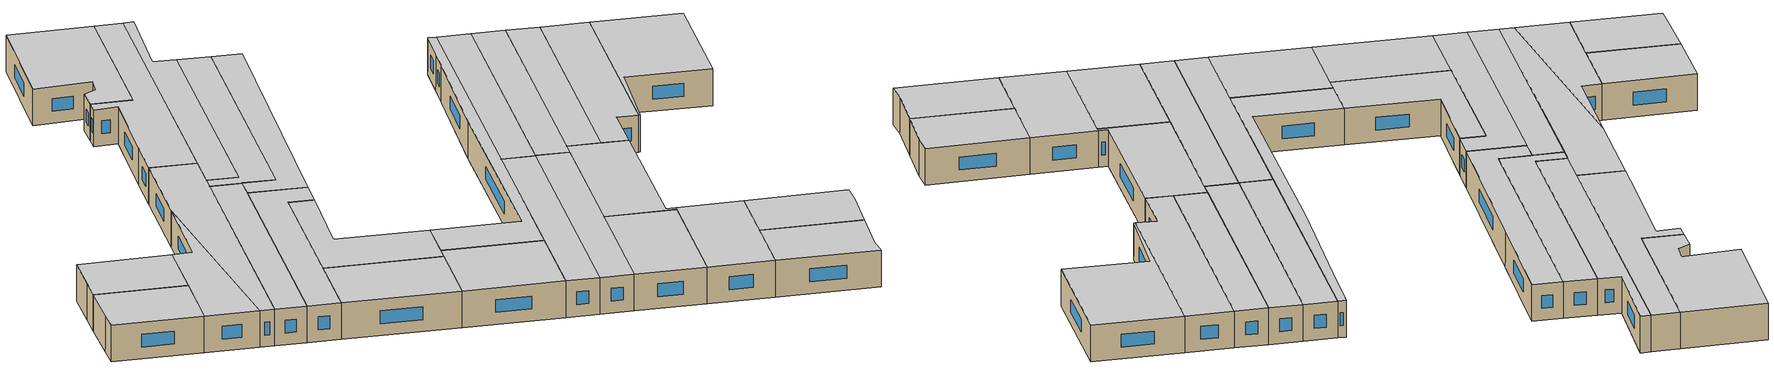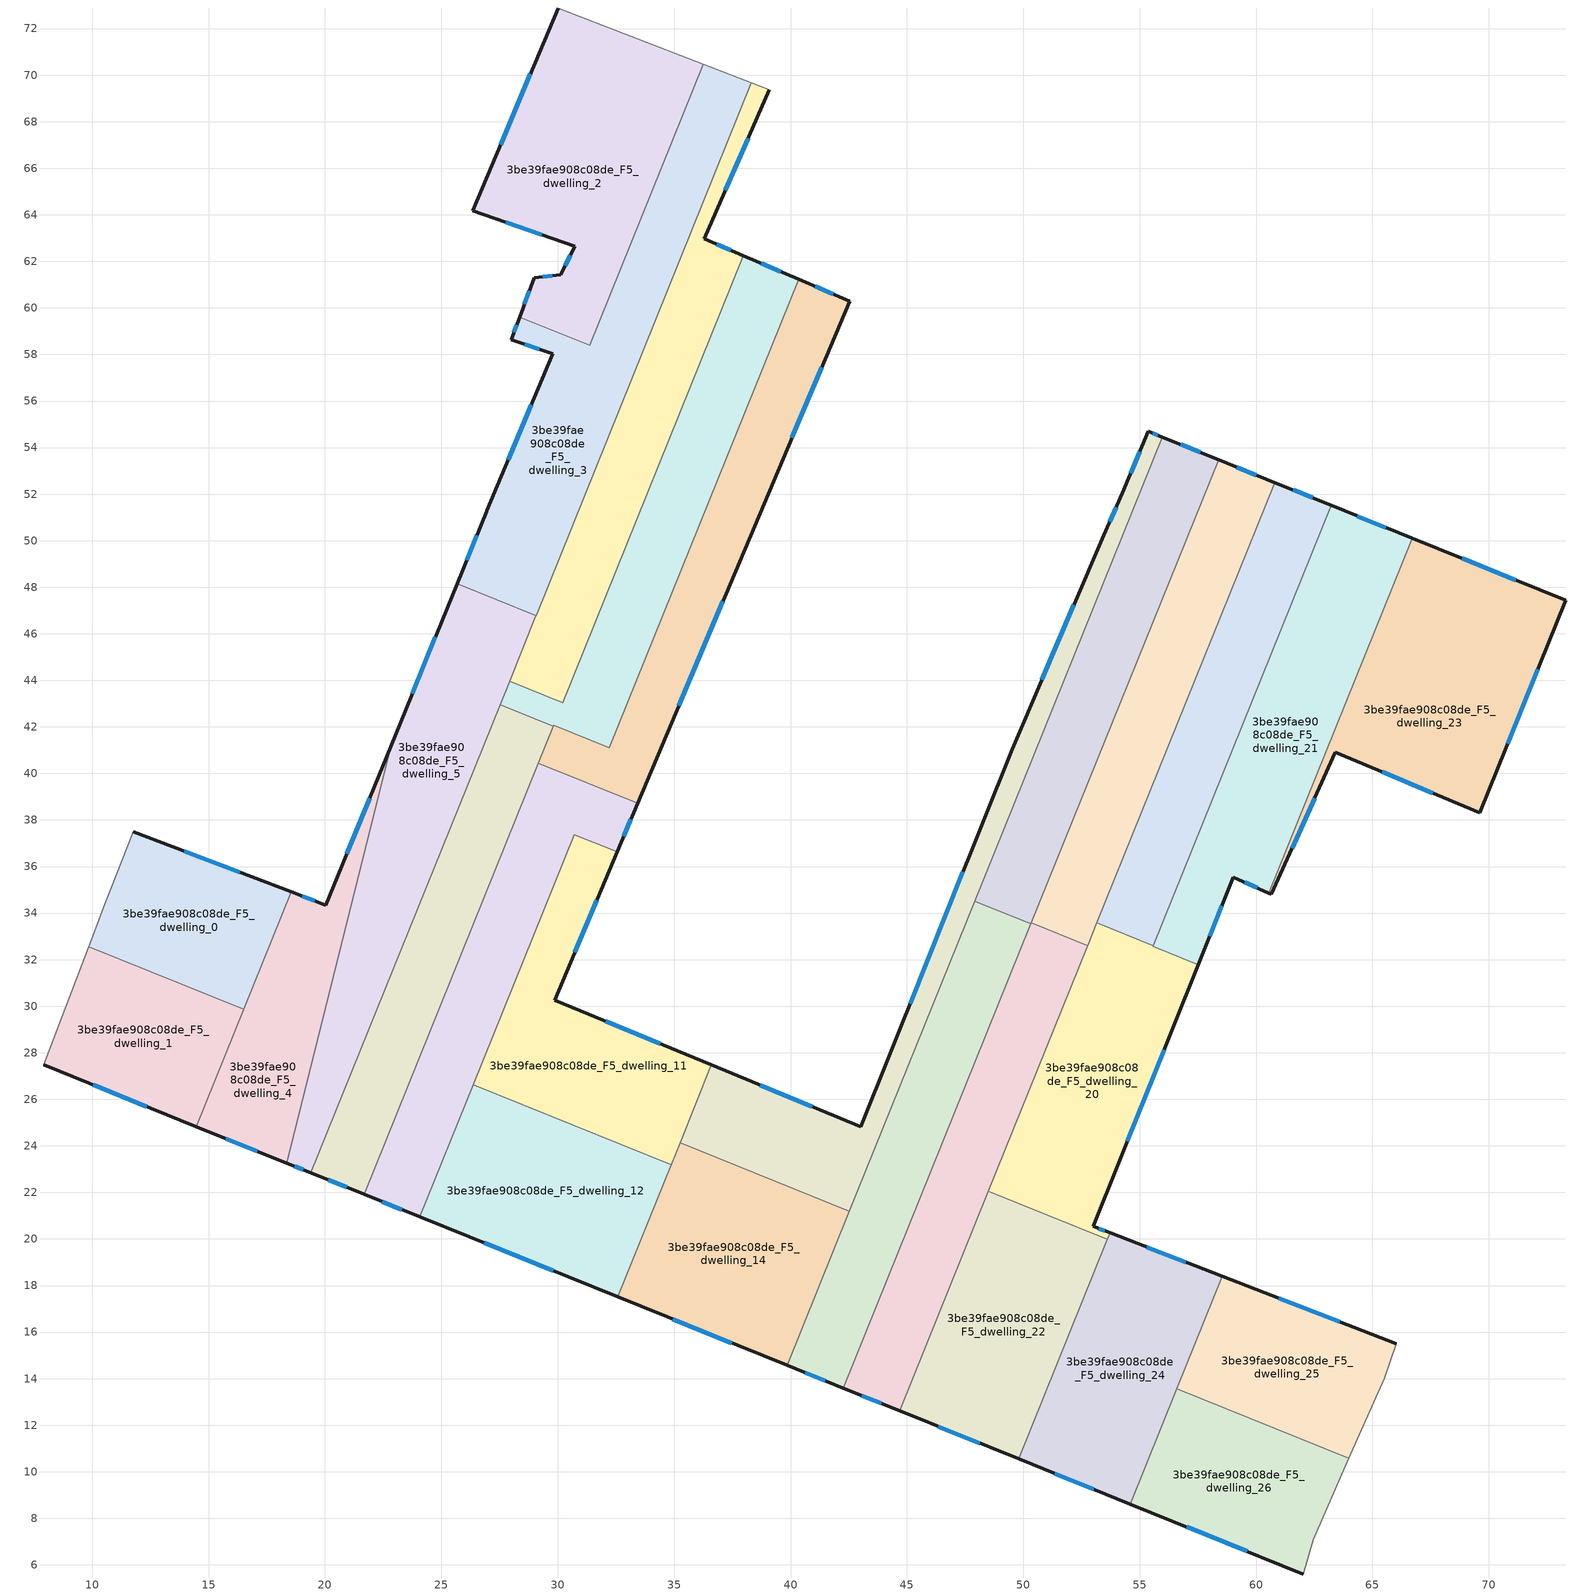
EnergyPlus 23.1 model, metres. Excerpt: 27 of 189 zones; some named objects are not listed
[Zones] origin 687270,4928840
3be39fae908c08de_F5_dwelling_0
 floor to 3be39fae908c08de_F4_dwelling_0 (EU_floor_Construction): 18.54,34.91 16.51,29.87 9.85,32.56 10.54,34.39 11.75,37.49 z15
 wall outside (EU_wall_Construction): 18.54,34.91 11.75,37.49 z15:18
 wall to 3be39fae908c08de_F5_dwelling_1 (EU_wall_Construction): 9.85,32.56 16.51,29.87 z15:18
 wall adiabatic (EU_wall_Construction): 11.75,37.49 10.54,34.39 9.85,32.56 z15:18
 wall to 3be39fae908c08de_F5_dwelling_4 (EU_wall_Construction): 16.51,29.87 18.54,34.91 z15:18
 window (EU_Window_Construction): 16.33,35.75 13.96,36.65 z15.98:17.02
 ceiling to 3be39fae908c08de_F6_dwelling_0 (EU_floor_Construction): 16.51,29.87 18.54,34.91 11.75,37.49 10.54,34.39 9.85,32.56 z18
3be39fae908c08de_F5_dwelling_1
 floor to 3be39fae908c08de_F4_dwelling_1 (EU_floor_Construction): 16.51,29.87 14.47,24.83 7.91,27.48 8.56,29.18 9.85,32.56 z15
 wall outside (EU_wall_Construction): 7.91,27.48 14.47,24.83 z15:18
 wall adiabatic (EU_wall_Construction): 9.85,32.56 8.56,29.18 7.91,27.48 z15:18
 wall to 3be39fae908c08de_F5_dwelling_4 (EU_wall_Construction): 14.47,24.83 16.5,29.87 z15:18
 window (EU_Window_Construction): 10.04,26.62 12.34,25.69 z15.98:17.02
 ceiling to 3be39fae908c08de_F6_dwelling_1 (EU_floor_Construction): 14.47,24.83 16.51,29.87 9.85,32.56 8.56,29.18 7.91,27.48 z18
3be39fae908c08de_F5_dwelling_10
 floor to 3be39fae908c08de_F4_dwelling_10 (EU_floor_Construction): 33.43,38.72 32.55,36.63 30.71,37.37 24.07,20.95 21.68,21.91 29.17,40.44 z15
 wall outside (EU_wall_Construction): 32.55,36.63 33.43,38.72 / 21.68,21.91 24.07,20.95 z15:18
 wall to 3be39fae908c08de_F5_dwelling_9 (EU_wall_Construction): 33.43,38.72 29.17,40.44 z15:18
 wall to 3be39fae908c08de_F5_dwelling_11 (EU_wall_Construction): 26.36,26.62 30.71,37.37 32.55,36.63 z15:18
 wall to 3be39fae908c08de_F5_dwelling_8 (EU_wall_Construction): 29.17,40.44 21.68,21.91 z15:18
 wall to 3be39fae908c08de_F5_dwelling_12 (EU_wall_Construction): 24.07,20.95 26.36,26.62 z15:18
 window (EU_Window_Construction): 32.84,37.31 33.14,38.04 / 22.46,21.6 23.29,21.26 z15.98:17.02
 ceiling to 3be39fae908c08de_F6_dwelling_10 (EU_floor_Construction): 24.07,20.95 30.71,37.37 32.55,36.63 33.43,38.72 29.17,40.44 21.68,21.91 z18
3be39fae908c08de_F5_dwelling_11
 floor to 3be39fae908c08de_F4_dwelling_11 (EU_floor_Construction): 32.55,36.63 29.86,30.26 36.6,27.47 34.87,23.18 26.36,26.62 30.71,37.37 z15
 wall outside (EU_wall_Construction): 36.6,27.47 29.86,30.26 32.55,36.63 z15:18
 wall to 3be39fae908c08de_F5_dwelling_12 (EU_wall_Construction): 26.36,26.62 34.87,23.18 z15:18
 wall to 3be39fae908c08de_F5_dwelling_13 (EU_wall_Construction): 35.25,24.14 36.6,27.47 z15:18
 wall to 3be39fae908c08de_F5_dwelling_14 (EU_wall_Construction): 34.87,23.18 35.25,24.14 z15:18
 window (EU_Window_Construction): 30.74,32.33 31.68,34.56 / 34.41,28.38 32.05,29.35 z15.98:17.02
 ceiling to 3be39fae908c08de_F6_dwelling_11 (EU_floor_Construction): 34.87,23.18 36.6,27.47 29.86,30.26 32.55,36.63 30.71,37.37 26.36,26.62 z18
3be39fae908c08de_F5_dwelling_12
 floor to 3be39fae908c08de_F4_dwelling_12 (EU_floor_Construction): 34.87,23.18 32.57,17.51 24.07,20.95 26.36,26.62 z15
 wall outside (EU_wall_Construction): 24.07,20.95 32.57,17.51 z15:18
 wall to 3be39fae908c08de_F5_dwelling_14 (EU_wall_Construction): 32.57,17.51 34.87,23.18 z15:18
 window (EU_Window_Construction): 26.84,19.83 29.81,18.63 z15.98:17.02
 ceiling to 3be39fae908c08de_F6_dwelling_12 (EU_floor_Construction): 32.57,17.51 34.87,23.18 26.36,26.62 24.07,20.95 z18
3be39fae908c08de_F5_dwelling_13
 floor to 3be39fae908c08de_F4_dwelling_13 (EU_floor_Construction): 55.97,54.45 42.53,21.2 35.25,24.14 36.6,27.47 43.02,24.83 49.52,41.05 53.45,50.23 54.24,52.04 55.37,54.7 z15
 wall outside (EU_wall_Construction): 55.97,54.45 55.37,54.7 54.24,52.04 53.45,50.23 49.52,41.05 43.02,24.83 36.6,27.47 z15:18
 wall to 3be39fae908c08de_F5_dwelling_14 (EU_wall_Construction): 35.25,24.14 42.53,21.2 z15:18
 wall to 3be39fae908c08de_F5_dwelling_15 (EU_wall_Construction): 47.91,34.51 55.97,54.45 z15:18
 wall to 3be39fae908c08de_F5_dwelling_17 (EU_wall_Construction): 42.53,21.2 47.91,34.51 z15:18
 window (EU_Window_Construction): 47.41,35.77 45.14,30.1 / 52.17,47.24 50.8,44.03 / 53.99,51.45 53.71,50.81 / 55,53.83 54.61,52.9 / 55.77,54.53 55.57,54.62 / 40.93,25.69 38.69,26.61 z15.98:17.02
 ceiling to 3be39fae908c08de_F6_dwelling_13 (EU_floor_Construction): 42.53,21.2 55.97,54.45 55.37,54.7 54.24,52.04 53.45,50.23 49.52,41.05 43.02,24.83 36.6,27.47 35.25,24.14 z18
3be39fae908c08de_F5_dwelling_14
 floor to 3be39fae908c08de_F4_dwelling_14 (EU_floor_Construction): 42.53,21.2 39.85,14.57 32.57,17.51 35.25,24.14 z15
 wall outside (EU_wall_Construction): 32.57,17.51 39.85,14.57 z15:18
 wall to 3be39fae908c08de_F5_dwelling_17 (EU_wall_Construction): 39.85,14.57 42.53,21.2 z15:18
 window (EU_Window_Construction): 34.94,16.55 37.48,15.53 z15.98:17.02
 ceiling to 3be39fae908c08de_F6_dwelling_14 (EU_floor_Construction): 39.85,14.57 42.53,21.2 35.25,24.14 32.57,17.51 z18
3be39fae908c08de_F5_dwelling_15
 floor to 3be39fae908c08de_F4_dwelling_15 (EU_floor_Construction): 58.39,53.47 50.33,33.53 47.91,34.51 55.97,54.45 z15
 wall outside (EU_wall_Construction): 58.39,53.47 55.97,54.45 z15:18
 wall to 3be39fae908c08de_F5_dwelling_19 (EU_wall_Construction): 47.91,34.51 50.33,33.53 50.35,33.58 z15:18
 wall to 3be39fae908c08de_F5_dwelling_16 (EU_wall_Construction): 50.35,33.58 58.39,53.47 z15:18
 window (EU_Window_Construction): 57.6,53.79 56.76,54.13 z15.98:17.02
 ceiling to 3be39fae908c08de_F6_dwelling_15 (EU_floor_Construction): 50.33,33.53 58.39,53.47 55.97,54.45 47.91,34.51 z18
3be39fae908c08de_F5_dwelling_16
 floor to 3be39fae908c08de_F4_dwelling_16 (EU_floor_Construction): 60.81,52.5 52.77,32.6 50.35,33.58 58.39,53.47 z15
 wall outside (EU_wall_Construction): 60.81,52.5 58.39,53.47 z15:18
 wall to 3be39fae908c08de_F5_dwelling_19 (EU_wall_Construction): 50.35,33.58 52.77,32.6 z15:18
 wall to 3be39fae908c08de_F5_dwelling_18 (EU_wall_Construction): 53.16,33.57 60.81,52.5 z15:18
 wall to 3be39fae908c08de_F5_dwelling_20 (EU_wall_Construction): 52.77,32.6 53.16,33.57 z15:18
 window (EU_Window_Construction): 60.02,52.81 59.17,53.16 z15.98:17.02
 ceiling to 3be39fae908c08de_F6_dwelling_16 (EU_floor_Construction): 52.77,32.6 60.81,52.5 58.39,53.47 50.35,33.58 z18
3be39fae908c08de_F5_dwelling_17
 floor to 3be39fae908c08de_F4_dwelling_17 (EU_floor_Construction): 50.33,33.53 42.27,13.59 39.85,14.57 47.91,34.51 z15
 wall outside (EU_wall_Construction): 39.85,14.57 42.27,13.59 z15:18
 wall to 3be39fae908c08de_F5_dwelling_19 (EU_wall_Construction): 42.27,13.59 50.33,33.53 47.91,34.51 z15:18
 window (EU_Window_Construction): 40.64,14.25 41.48,13.91 z15.98:17.02
 ceiling to 3be39fae908c08de_F6_dwelling_17 (EU_floor_Construction): 42.27,13.59 50.33,33.53 47.91,34.51 39.85,14.57 z18
3be39fae908c08de_F5_dwelling_18
 floor to 3be39fae908c08de_F4_dwelling_18 (EU_floor_Construction): 63.22,51.52 55.58,32.6 53.16,33.58 60.81,52.5 z15
 wall outside (EU_wall_Construction): 63.22,51.52 60.81,52.5 z15:18
 wall to 3be39fae908c08de_F5_dwelling_20 (EU_wall_Construction): 53.16,33.58 55.58,32.6 z15:18
 wall to 3be39fae908c08de_F5_dwelling_21 (EU_wall_Construction): 55.58,32.6 63.22,51.52 z15:18
 window (EU_Window_Construction): 62.44,51.84 61.59,52.18 z15.98:17.02
 ceiling to 3be39fae908c08de_F6_dwelling_18 (EU_floor_Construction): 55.58,32.6 63.22,51.52 60.81,52.5 53.16,33.58 z18
3be39fae908c08de_F5_dwelling_19
 floor to 3be39fae908c08de_F4_dwelling_19 (EU_floor_Construction): 52.77,32.6 52.75,32.55 44.69,12.61 42.27,13.59 50.33,33.53 50.35,33.58 z15
 wall outside (EU_wall_Construction): 42.27,13.59 44.69,12.61 z15:18
 wall to 3be39fae908c08de_F5_dwelling_20 (EU_wall_Construction): 48.5,22.05 52.75,32.55 52.77,32.6 z15:18
 wall to 3be39fae908c08de_F5_dwelling_22 (EU_wall_Construction): 44.69,12.61 48.5,22.05 z15:18
 window (EU_Window_Construction): 43.06,13.27 43.9,12.93 z15.98:17.02
 ceiling to 3be39fae908c08de_F6_dwelling_19 (EU_floor_Construction): 44.69,12.61 52.75,32.55 52.77,32.6 50.35,33.58 50.33,33.53 42.27,13.59 z18
3be39fae908c08de_F5_dwelling_2
 floor to 3be39fae908c08de_F4_dwelling_2 (EU_floor_Construction): 36.25,70.47 31.36,58.39 28.36,59.6 28.98,61.29 30.13,61.42 30.73,62.66 26.35,64.18 30.02,72.88 z15
 wall outside (EU_wall_Construction): 30.02,72.88 26.35,64.18 30.73,62.66 30.13,61.42 28.98,61.29 28.36,59.6 z15:18
 wall adiabatic (EU_wall_Construction): 36.25,70.47 30.02,72.88 z15:18
 wall to 3be39fae908c08de_F5_dwelling_3 (EU_wall_Construction): 28.36,59.6 31.36,58.39 36.25,70.47 z15:18
 window (EU_Window_Construction): 30.54,62.25 30.33,61.82 / 27.78,63.68 29.31,63.15 / 28.83,70.05 27.55,67.01 / 28.78,60.74 28.56,60.15 / 29.76,61.37 29.36,61.33 z15.98:17.02
 ceiling to 3be39fae908c08de_F6_dwelling_2 (EU_floor_Construction): 31.36,58.39 36.25,70.47 30.02,72.88 26.35,64.18 30.73,62.66 30.13,61.42 28.98,61.29 28.36,59.6 z18
3be39fae908c08de_F5_dwelling_20
 floor to 3be39fae908c08de_F4_dwelling_20 (EU_floor_Construction): 57.52,31.79 53.01,20.54 53.73,20.26 53.61,19.98 48.5,22.05 53.16,33.58 55.58,32.6 55.57,32.58 z15
 wall outside (EU_wall_Construction): 53.73,20.26 53.01,20.54 57.52,31.79 z15:18
 wall to 3be39fae908c08de_F5_dwelling_22 (EU_wall_Construction): 48.5,22.05 53.61,19.98 z15:18
 wall to 3be39fae908c08de_F5_dwelling_21 (EU_wall_Construction): 57.52,31.79 55.57,32.58 55.58,32.6 z15:18
 wall to 3be39fae908c08de_F5_dwelling_24 (EU_wall_Construction): 53.61,19.98 53.73,20.26 z15:18
 window (EU_Window_Construction): 53.49,20.35 53.24,20.45 / 54.48,24.2 56.05,28.13 z15.98:17.02
 ceiling to 3be39fae908c08de_F6_dwelling_20 (EU_floor_Construction): 53.73,20.26 53.01,20.54 57.52,31.79 55.57,32.58 55.58,32.6 53.16,33.58 48.5,22.05 53.61,19.98 z18
3be39fae908c08de_F5_dwelling_21
 floor to 3be39fae908c08de_F4_dwelling_21 (EU_floor_Construction): 66.71,50.11 60.54,34.85 59.02,35.55 57.52,31.79 55.57,32.58 63.22,51.52 z15
 wall outside (EU_wall_Construction): 66.71,50.11 63.22,51.52 / 57.52,31.79 59.02,35.55 60.54,34.85 z15:18
 wall to 3be39fae908c08de_F5_dwelling_23 (EU_wall_Construction): 60.54,34.85 66.71,50.11 z15:18
 window (EU_Window_Construction): 65.57,50.57 64.36,51.06 / 59.52,35.32 60.05,35.08 / 58.01,33.01 58.53,34.32 z15.98:17.02
 ceiling to 3be39fae908c08de_F6_dwelling_21 (EU_floor_Construction): 60.54,34.85 66.71,50.11 63.22,51.52 55.57,32.58 57.52,31.79 59.02,35.55 z18
3be39fae908c08de_F5_dwelling_22
 floor to 3be39fae908c08de_F4_dwelling_22 (EU_floor_Construction): 53.61,19.98 49.8,10.55 44.69,12.61 48.5,22.05 z15
 wall outside (EU_wall_Construction): 44.69,12.61 49.8,10.55 z15:18
 wall to 3be39fae908c08de_F5_dwelling_24 (EU_wall_Construction): 49.8,10.55 53.61,19.98 z15:18
 window (EU_Window_Construction): 46.35,11.94 48.14,11.22 z15.98:17.02
 ceiling to 3be39fae908c08de_F6_dwelling_22 (EU_floor_Construction): 49.8,10.55 53.61,19.98 48.5,22.05 44.69,12.61 z18
3be39fae908c08de_F5_dwelling_23
 floor to 3be39fae908c08de_F4_dwelling_23 (EU_floor_Construction): 73.31,47.43 69.62,38.3 63.41,40.92 60.65,34.81 60.54,34.85 66.71,50.11 z15
 wall outside (EU_wall_Construction): 60.54,34.85 60.65,34.81 63.41,40.92 69.62,38.3 73.31,47.43 66.71,50.11 z15:18
 window (EU_Window_Construction): 70.82,41.27 72.11,44.47 / 65.43,40.07 67.6,39.15 / 61.55,36.79 62.51,38.93 / 71.16,48.3 68.86,49.24 z15.98:17.02
 ceiling to 3be39fae908c08de_F6_dwelling_23 (EU_floor_Construction): 69.62,38.3 73.31,47.43 66.71,50.11 60.54,34.85 60.65,34.81 63.41,40.92 z18
3be39fae908c08de_F5_dwelling_24
 floor to 3be39fae908c08de_F4_dwelling_24 (EU_floor_Construction): 58.55,18.39 54.6,8.61 49.8,10.55 53.73,20.26 z15
 wall outside (EU_wall_Construction): 49.8,10.55 54.6,8.61 / 58.55,18.39 53.73,20.26 z15:18
 wall to 3be39fae908c08de_F5_dwelling_26 (EU_wall_Construction): 54.6,8.61 56.6,13.56 z15:18
 wall to 3be39fae908c08de_F5_dwelling_25 (EU_wall_Construction): 56.6,13.56 58.55,18.39 z15:18
 window (EU_Window_Construction): 51.36,9.92 53.04,9.24 / 56.98,19 55.3,19.65 z15.98:17.02
 ceiling to 3be39fae908c08de_F6_dwelling_24 (EU_floor_Construction): 54.6,8.61 58.55,18.39 53.73,20.26 49.8,10.55 z18
3be39fae908c08de_F5_dwelling_25
 floor to 3be39fae908c08de_F4_dwelling_25 (EU_floor_Construction): 66.02,15.5 65.5,14 63.99,10.58 56.6,13.56 58.55,18.39 z15
 wall outside (EU_wall_Construction): 66.02,15.5 58.55,18.39 z15:18
 wall adiabatic (EU_wall_Construction): 63.99,10.58 65.5,14 66.02,15.5 z15:18
 wall to 3be39fae908c08de_F5_dwelling_26 (EU_wall_Construction): 56.6,13.56 63.99,10.58 z15:18
 window (EU_Window_Construction): 63.59,16.44 60.98,17.45 z15.98:17.02
 ceiling to 3be39fae908c08de_F6_dwelling_25 (EU_floor_Construction): 63.99,10.58 65.5,14 66.02,15.5 58.55,18.39 56.6,13.56 z18
3be39fae908c08de_F5_dwelling_26
 floor to 3be39fae908c08de_F4_dwelling_26 (EU_floor_Construction): 63.99,10.58 62.45,7.08 62.03,5.61 54.6,8.61 56.6,13.56 z15
 wall outside (EU_wall_Construction): 54.6,8.61 62.03,5.61 z15:18
 wall adiabatic (EU_wall_Construction): 62.03,5.61 62.45,7.08 63.99,10.58 z15:18
 window (EU_Window_Construction): 57.01,7.63 59.61,6.58 z15.98:17.02
 ceiling to 3be39fae908c08de_F6_dwelling_26 (EU_floor_Construction): 62.03,5.61 62.45,7.08 63.99,10.58 56.6,13.56 54.6,8.61 z18
3be39fae908c08de_F5_dwelling_3
 floor to 3be39fae908c08de_F4_dwelling_3 (EU_floor_Construction): 38.32,69.67 29.07,46.77 25.67,48.14 26.94,51.26 26.96,51.29 29.79,58.03 28,58.63 28.36,59.6 31.36,58.39 36.25,70.47 z15
 wall outside (EU_wall_Construction): 28.36,59.6 28,58.63 29.79,58.03 26.96,51.29 26.94,51.26 25.67,48.14 z15:18
 wall adiabatic (EU_wall_Construction): 38.32,69.67 36.25,70.47 z15:18
 wall to 3be39fae908c08de_F5_dwelling_5 (EU_wall_Construction): 25.67,48.14 29.07,46.77 z15:18
 wall to 3be39fae908c08de_F5_dwelling_6 (EU_wall_Construction): 29.07,46.77 38.32,69.67 z15:18
 window (EU_Window_Construction): 28.87,55.84 27.88,53.48 / 28.58,58.43 29.21,58.22 / 28.24,59.29 28.12,58.94 / 26.53,50.24 26.09,49.15 z15.98:17.02
 ceiling to 3be39fae908c08de_F6_dwelling_3 (EU_floor_Construction): 29.07,46.77 38.32,69.67 36.25,70.47 31.36,58.39 28.36,59.6 28,58.63 29.79,58.03 26.96,51.29 26.94,51.26 25.67,48.14 z18
3be39fae908c08de_F5_dwelling_4
 floor to 3be39fae908c08de_F4_dwelling_4 (EU_floor_Construction): 22.82,41.14 18.36,23.25 14.47,24.83 18.54,34.91 20.04,34.34 z15
 wall outside (EU_wall_Construction): 22.82,41.14 20.04,34.34 18.54,34.91 / 14.47,24.83 18.36,23.25 z15:18
 wall to 3be39fae908c08de_F5_dwelling_5 (EU_wall_Construction): 18.36,23.25 22.82,41.14 z15:18
 window (EU_Window_Construction): 19.55,34.52 19.03,34.72 / 21.92,38.93 20.95,36.55 / 15.74,24.32 17.1,23.76 z15.98:17.02
 ceiling to 3be39fae908c08de_F6_dwelling_4 (EU_floor_Construction): 18.36,23.25 22.82,41.14 20.04,34.34 18.54,34.91 14.47,24.83 z18
3be39fae908c08de_F5_dwelling_5
 floor to 3be39fae908c08de_F4_dwelling_5 (EU_floor_Construction): 29.07,46.77 19.39,22.84 18.36,23.25 22.82,41.14 25.67,48.14 z15
 wall outside (EU_wall_Construction): 25.67,48.14 22.82,41.14 / 18.36,23.25 19.39,22.84 z15:18
 wall to 3be39fae908c08de_F5_dwelling_8 (EU_wall_Construction): 19.39,22.84 27.52,42.95 z15:18
 wall to 3be39fae908c08de_F5_dwelling_7 (EU_wall_Construction): 27.52,42.95 27.93,43.96 z15:18
 wall to 3be39fae908c08de_F5_dwelling_6 (EU_wall_Construction): 27.93,43.96 29.07,46.77 z15:18
 window (EU_Window_Construction): 24.74,45.87 23.75,43.42 / 18.7,23.12 19.06,22.97 z15.98:17.02
 ceiling to 3be39fae908c08de_F6_dwelling_5 (EU_floor_Construction): 19.39,22.84 29.07,46.77 25.67,48.14 22.82,41.14 18.36,23.25 z18
3be39fae908c08de_F5_dwelling_6
 floor to 3be39fae908c08de_F4_dwelling_6 (EU_floor_Construction): 39.08,69.38 36.29,62.97 37.98,62.25 30.22,43.04 27.93,43.96 38.32,69.67 z15
 wall outside (EU_wall_Construction): 37.98,62.25 36.29,62.97 39.08,69.38 z15:18
 wall adiabatic (EU_wall_Construction): 39.08,69.38 38.32,69.67 z15:18
 wall to 3be39fae908c08de_F5_dwelling_7 (EU_wall_Construction): 27.93,43.96 30.22,43.04 37.98,62.25 z15:18
 window (EU_Window_Construction): 37.2,65.05 38.17,67.29 / 37.43,62.48 36.84,62.73 z15.98:17.02
 ceiling to 3be39fae908c08de_F6_dwelling_6 (EU_floor_Construction): 30.22,43.04 37.98,62.25 36.29,62.97 39.08,69.38 38.32,69.67 27.93,43.96 z18
3be39fae908c08de_F5_dwelling_7
 floor to 3be39fae908c08de_F4_dwelling_7 (EU_floor_Construction): 40.35,61.23 32.21,41.1 29.82,42.07 29.81,42.03 27.52,42.95 27.93,43.96 30.22,43.04 37.98,62.25 z15
 wall outside (EU_wall_Construction): 40.35,61.23 37.98,62.25 z15:18
 wall to 3be39fae908c08de_F5_dwelling_9 (EU_wall_Construction): 29.81,42.03 29.82,42.07 32.21,41.1 40.35,61.23 z15:18
 wall to 3be39fae908c08de_F5_dwelling_8 (EU_wall_Construction): 27.52,42.95 29.81,42.03 z15:18
 window (EU_Window_Construction): 39.58,61.56 38.75,61.91 z15.98:17.02
 ceiling to 3be39fae908c08de_F6_dwelling_7 (EU_floor_Construction): 32.21,41.1 40.35,61.23 37.98,62.25 30.22,43.04 27.93,43.96 27.52,42.95 29.81,42.03 29.82,42.07 z18
3be39fae908c08de_F5_dwelling_8
 floor to 3be39fae908c08de_F4_dwelling_8 (EU_floor_Construction): 29.81,42.03 21.68,21.91 19.39,22.84 27.52,42.95 z15
 wall outside (EU_wall_Construction): 19.39,22.84 21.68,21.91 z15:18
 wall to 3be39fae908c08de_F5_dwelling_9 (EU_wall_Construction): 29.16,40.44 29.81,42.03 z15:18
 window (EU_Window_Construction): 20.14,22.54 20.94,22.21 z15.98:17.02
 ceiling to 3be39fae908c08de_F6_dwelling_8 (EU_floor_Construction): 21.68,21.91 29.81,42.03 27.52,42.95 19.39,22.84 z18
3be39fae908c08de_F5_dwelling_9
 floor to 3be39fae908c08de_F4_dwelling_9 (EU_floor_Construction): 42.55,60.29 38.86,51.6 33.43,38.72 29.17,40.44 29.82,42.07 32.21,41.1 40.35,61.23 z15
 wall outside (EU_wall_Construction): 33.43,38.72 38.86,51.6 42.55,60.29 40.35,61.23 z15:18
 window (EU_Window_Construction): 41.84,60.59 41.07,60.92 / 40.06,54.42 41.35,57.46 / 35.2,42.9 37.1,47.41 z15.98:17.02
 ceiling to 3be39fae908c08de_F6_dwelling_9 (EU_floor_Construction): 33.43,38.72 38.86,51.6 42.55,60.29 40.35,61.23 32.21,41.1 29.82,42.07 29.17,40.44 z18
[Building]
EU S2 Campaign: North Axis=0; Terrain=City; Solar Distribution=FullExterior
[Site:Location]
Bologna: Latitude=44.5; Longitude=11.25; Time Zone=1; Elevation=37
[SizingPeriod:WeatherFileDays]
AnnualSizingPeriod: Begin Month=1; Begin Day of Month=1; End Month=12; End Day of Month=31; Day of Week for Start Day=Monday; Use Weather File Daylight Saving Period=No; Use Weather File Rain and Snow Indicators=No
[MATERIAL]
EU_InternalMass_Material: Roughness=MediumRough; Thickness=0.1; Conductivity=1; Density=1800; Specific Heat=900; Thermal Absorptance=0.9; Solar Absorptance=0.7; Visible Absorptance=0.7
[MATERIAL:NOMASS] Roughness=MediumRough; Thermal Absorptance=0.9; Solar Absorptance=0.7; Visible Absorptance=0.7
Name | Thermal Resistance
EU_wall_NoMass | 0.905828
EU_floor_NoMass | 0.67114
[WINDOWMATERIAL:SIMPLEGLAZINGSYSTEM]
EU_Window_SimpleGlazing: UFactor=4.52486; Solar Heat Gain Coefficient=0.85; Visible Transmittance=0.85
[CONSTRUCTION]
EU_wall_Construction: EU_wall_NoMass
EU_floor_Construction: EU_floor_NoMass
EU_Window_Construction: EU_Window_SimpleGlazing
EU_InternalMass_Construction: EU_InternalMass_Material
[ZONE] Type=1; Multiplier=1; Ceiling Height=autocalculate; Floor Area=autocalculate; Part of Total Floor Area=Yes
Name | Volume
3be39fae908c08de_F5_dwelling_0 | 116.206
3be39fae908c08de_F5_dwelling_1 | 116.202
3be39fae908c08de_F5_dwelling_10 | 168.331
3be39fae908c08de_F5_dwelling_11 | 168.342
3be39fae908c08de_F5_dwelling_12 | 168.356
3be39fae908c08de_F5_dwelling_13; 3be39fae908c08de_F5_dwelling_14 | 168.341
3be39fae908c08de_F5_dwelling_15 | 168.348
3be39fae908c08de_F5_dwelling_16 | 167.947
3be39fae908c08de_F5_dwelling_17 | 168.357
3be39fae908c08de_F5_dwelling_18 | 159.724
3be39fae908c08de_F5_dwelling_19 | 168.722
3be39fae908c08de_F5_dwelling_2 | 220.452
3be39fae908c08de_F5_dwelling_20 | 176.969
3be39fae908c08de_F5_dwelling_21 | 210.297
3be39fae908c08de_F5_dwelling_22; 3be39fae908c08de_F5_dwelling_6 | 168.363
3be39fae908c08de_F5_dwelling_23 | 214.471
3be39fae908c08de_F5_dwelling_24 | 162.975
3be39fae908c08de_F5_dwelling_25 | 126.991
3be39fae908c08de_F5_dwelling_26 | 126.985
3be39fae908c08de_F5_dwelling_3 | 218.662
3be39fae908c08de_F5_dwelling_4 | 123.959
3be39fae908c08de_F5_dwelling_5 | 214.555
3be39fae908c08de_F5_dwelling_7 | 176.402
3be39fae908c08de_F5_dwelling_8 | 160.315
3be39fae908c08de_F5_dwelling_9 | 168.313
[INTERNALMASS] Construction=EU_InternalMass_Construction
Name | Zone or ZoneList | Surface Area
3be39fae908c08de_F5_dwelling_0_EU_InternalMass | 3be39fae908c08de_F5_dwelling_0 | 38.7339
3be39fae908c08de_F5_dwelling_1_EU_InternalMass | 3be39fae908c08de_F5_dwelling_1 | 38.7339
3be39fae908c08de_F5_dwelling_2_EU_InternalMass | 3be39fae908c08de_F5_dwelling_2 | 73.4819
3be39fae908c08de_F5_dwelling_3_EU_InternalMass | 3be39fae908c08de_F5_dwelling_3 | 72.8845
3be39fae908c08de_F5_dwelling_4_EU_InternalMass | 3be39fae908c08de_F5_dwelling_4 | 41.3189
3be39fae908c08de_F5_dwelling_5_EU_InternalMass | 3be39fae908c08de_F5_dwelling_5 | 71.5164
3be39fae908c08de_F5_dwelling_6_EU_InternalMass | 3be39fae908c08de_F5_dwelling_6 | 56.1212
3be39fae908c08de_F5_dwelling_7_EU_InternalMass | 3be39fae908c08de_F5_dwelling_7 | 58.8052
3be39fae908c08de_F5_dwelling_8_EU_InternalMass | 3be39fae908c08de_F5_dwelling_8 | 53.441
3be39fae908c08de_F5_dwelling_9_EU_InternalMass | 3be39fae908c08de_F5_dwelling_9 | 56.1043
3be39fae908c08de_F5_dwelling_10_EU_InternalMass | 3be39fae908c08de_F5_dwelling_10 | 56.1109
3be39fae908c08de_F5_dwelling_11_EU_InternalMass | 3be39fae908c08de_F5_dwelling_11 | 56.1133
3be39fae908c08de_F5_dwelling_12_EU_InternalMass | 3be39fae908c08de_F5_dwelling_12 | 56.1186
3be39fae908c08de_F5_dwelling_13_EU_InternalMass | 3be39fae908c08de_F5_dwelling_13 | 56.1133
3be39fae908c08de_F5_dwelling_14_EU_InternalMass | 3be39fae908c08de_F5_dwelling_14 | 56.113
3be39fae908c08de_F5_dwelling_15_EU_InternalMass | 3be39fae908c08de_F5_dwelling_15 | 56.1159
3be39fae908c08de_F5_dwelling_16_EU_InternalMass | 3be39fae908c08de_F5_dwelling_16 | 55.979
3be39fae908c08de_F5_dwelling_17_EU_InternalMass | 3be39fae908c08de_F5_dwelling_17 | 56.1192
3be39fae908c08de_F5_dwelling_18_EU_InternalMass | 3be39fae908c08de_F5_dwelling_18 | 53.2406
3be39fae908c08de_F5_dwelling_19_EU_InternalMass | 3be39fae908c08de_F5_dwelling_19 | 56.2447
3be39fae908c08de_F5_dwelling_20_EU_InternalMass | 3be39fae908c08de_F5_dwelling_20 | 58.9878
3be39fae908c08de_F5_dwelling_21_EU_InternalMass | 3be39fae908c08de_F5_dwelling_21 | 70.0958
3be39fae908c08de_F5_dwelling_22_EU_InternalMass | 3be39fae908c08de_F5_dwelling_22 | 56.1199
3be39fae908c08de_F5_dwelling_23_EU_InternalMass | 3be39fae908c08de_F5_dwelling_23 | 71.4936
3be39fae908c08de_F5_dwelling_24_EU_InternalMass | 3be39fae908c08de_F5_dwelling_24 | 54.3247
3be39fae908c08de_F5_dwelling_25_EU_InternalMass | 3be39fae908c08de_F5_dwelling_25 | 42.3306
3be39fae908c08de_F5_dwelling_26_EU_InternalMass | 3be39fae908c08de_F5_dwelling_26 | 42.3281
[OTHEREQUIPMENT] Fuel Type=Electricity; Design Level Calculation Method=Watts/Area; Power per Zone Floor Area=1; Fraction Latent=0; Fraction Radiant=0; Fraction Lost=0; Carbon Dioxide Generation Rate=0; EndUse Subcategory=EU_Step8_InternalGains
Name | Zone or ZoneList or Space or SpaceList | Schedule
EU_Step8_InternalGain_3be39fae908c08de_F5_dwelling_0_f000 | 3be39fae908c08de_F5_dwelling_0 | EU_Step8_GainSchedule_3be39fae908c08de_F5_dwelling_0_f000
EU_Step8_InternalGain_3be39fae908c08de_F5_dwelling_1_f000 | 3be39fae908c08de_F5_dwelling_1 | EU_Step8_GainSchedule_3be39fae908c08de_F5_dwelling_1_f000
EU_Step8_InternalGain_3be39fae908c08de_F5_dwelling_2_f000 | 3be39fae908c08de_F5_dwelling_2 | EU_Step8_GainSchedule_3be39fae908c08de_F5_dwelling_2_f000
EU_Step8_InternalGain_3be39fae908c08de_F5_dwelling_3_f000 | 3be39fae908c08de_F5_dwelling_3 | EU_Step8_GainSchedule_3be39fae908c08de_F5_dwelling_3_f000
EU_Step8_InternalGain_3be39fae908c08de_F5_dwelling_4_f000 | 3be39fae908c08de_F5_dwelling_4 | EU_Step8_GainSchedule_3be39fae908c08de_F5_dwelling_4_f000
EU_Step8_InternalGain_3be39fae908c08de_F5_dwelling_5_f000 | 3be39fae908c08de_F5_dwelling_5 | EU_Step8_GainSchedule_3be39fae908c08de_F5_dwelling_5_f000
EU_Step8_InternalGain_3be39fae908c08de_F5_dwelling_6_f000 | 3be39fae908c08de_F5_dwelling_6 | EU_Step8_GainSchedule_3be39fae908c08de_F5_dwelling_6_f000
EU_Step8_InternalGain_3be39fae908c08de_F5_dwelling_7_f000 | 3be39fae908c08de_F5_dwelling_7 | EU_Step8_GainSchedule_3be39fae908c08de_F5_dwelling_7_f000
EU_Step8_InternalGain_3be39fae908c08de_F5_dwelling_8_f000 | 3be39fae908c08de_F5_dwelling_8 | EU_Step8_GainSchedule_3be39fae908c08de_F5_dwelling_8_f000
EU_Step8_InternalGain_3be39fae908c08de_F5_dwelling_9_f000 | 3be39fae908c08de_F5_dwelling_9 | EU_Step8_GainSchedule_3be39fae908c08de_F5_dwelling_9_f000
EU_Step8_InternalGain_3be39fae908c08de_F5_dwelling_10_f000 | 3be39fae908c08de_F5_dwelling_10 | EU_Step8_GainSchedule_3be39fae908c08de_F5_dwelling_10_f000
EU_Step8_InternalGain_3be39fae908c08de_F5_dwelling_11_f000 | 3be39fae908c08de_F5_dwelling_11 | EU_Step8_GainSchedule_3be39fae908c08de_F5_dwelling_11_f000
EU_Step8_InternalGain_3be39fae908c08de_F5_dwelling_12_f000 | 3be39fae908c08de_F5_dwelling_12 | EU_Step8_GainSchedule_3be39fae908c08de_F5_dwelling_12_f000
EU_Step8_InternalGain_3be39fae908c08de_F5_dwelling_13_f000 | 3be39fae908c08de_F5_dwelling_13 | EU_Step8_GainSchedule_3be39fae908c08de_F5_dwelling_13_f000
EU_Step8_InternalGain_3be39fae908c08de_F5_dwelling_14_f000 | 3be39fae908c08de_F5_dwelling_14 | EU_Step8_GainSchedule_3be39fae908c08de_F5_dwelling_14_f000
EU_Step8_InternalGain_3be39fae908c08de_F5_dwelling_15_f000 | 3be39fae908c08de_F5_dwelling_15 | EU_Step8_GainSchedule_3be39fae908c08de_F5_dwelling_15_f000
EU_Step8_InternalGain_3be39fae908c08de_F5_dwelling_16_f000 | 3be39fae908c08de_F5_dwelling_16 | EU_Step8_GainSchedule_3be39fae908c08de_F5_dwelling_16_f000
EU_Step8_InternalGain_3be39fae908c08de_F5_dwelling_17_f000 | 3be39fae908c08de_F5_dwelling_17 | EU_Step8_GainSchedule_3be39fae908c08de_F5_dwelling_17_f000
EU_Step8_InternalGain_3be39fae908c08de_F5_dwelling_18_f000 | 3be39fae908c08de_F5_dwelling_18 | EU_Step8_GainSchedule_3be39fae908c08de_F5_dwelling_18_f000
EU_Step8_InternalGain_3be39fae908c08de_F5_dwelling_19_f000 | 3be39fae908c08de_F5_dwelling_19 | EU_Step8_GainSchedule_3be39fae908c08de_F5_dwelling_19_f000
EU_Step8_InternalGain_3be39fae908c08de_F5_dwelling_20_f000 | 3be39fae908c08de_F5_dwelling_20 | EU_Step8_GainSchedule_3be39fae908c08de_F5_dwelling_20_f000
EU_Step8_InternalGain_3be39fae908c08de_F5_dwelling_21_f000 | 3be39fae908c08de_F5_dwelling_21 | EU_Step8_GainSchedule_3be39fae908c08de_F5_dwelling_21_f000
EU_Step8_InternalGain_3be39fae908c08de_F5_dwelling_22_f000 | 3be39fae908c08de_F5_dwelling_22 | EU_Step8_GainSchedule_3be39fae908c08de_F5_dwelling_22_f000
EU_Step8_InternalGain_3be39fae908c08de_F5_dwelling_23_f000 | 3be39fae908c08de_F5_dwelling_23 | EU_Step8_GainSchedule_3be39fae908c08de_F5_dwelling_23_f000
EU_Step8_InternalGain_3be39fae908c08de_F5_dwelling_24_f000 | 3be39fae908c08de_F5_dwelling_24 | EU_Step8_GainSchedule_3be39fae908c08de_F5_dwelling_24_f000
EU_Step8_InternalGain_3be39fae908c08de_F5_dwelling_25_f000 | 3be39fae908c08de_F5_dwelling_25 | EU_Step8_GainSchedule_3be39fae908c08de_F5_dwelling_25_f000
EU_Step8_InternalGain_3be39fae908c08de_F5_dwelling_26_f000 | 3be39fae908c08de_F5_dwelling_26 | EU_Step8_GainSchedule_3be39fae908c08de_F5_dwelling_26_f000
[ZONEVENTILATION:DESIGNFLOWRATE] Schedule=EU_AlwaysOn; Design Flow Rate Calculation Method=AirChanges/Hour; Air Changes per Hour=0.73129; Ventilation Type=Natural; Fan Pressure Rise=0; Fan Total Efficiency=1; Constant Term Coefficient=1; Temperature Term Coefficient=0; Velocity Term Coefficient=0; Velocity Squared Term Coefficient=0; Minimum Indoor Temperature=-100; Maximum Indoor Temperature=100; Delta Temperature=-100; Minimum Outdoor Temperature=-100; Maximum Outdoor Temperature=100; Maximum Wind Speed=40
Name | Zone or ZoneList or Space or SpaceList
EU_ConstantAir_3be39fae908c08de_F5_dwelling_0 | 3be39fae908c08de_F5_dwelling_0
EU_ConstantAir_3be39fae908c08de_F5_dwelling_1 | 3be39fae908c08de_F5_dwelling_1
EU_ConstantAir_3be39fae908c08de_F5_dwelling_2 | 3be39fae908c08de_F5_dwelling_2
EU_ConstantAir_3be39fae908c08de_F5_dwelling_3 | 3be39fae908c08de_F5_dwelling_3
EU_ConstantAir_3be39fae908c08de_F5_dwelling_4 | 3be39fae908c08de_F5_dwelling_4
EU_ConstantAir_3be39fae908c08de_F5_dwelling_5 | 3be39fae908c08de_F5_dwelling_5
EU_ConstantAir_3be39fae908c08de_F5_dwelling_6 | 3be39fae908c08de_F5_dwelling_6
EU_ConstantAir_3be39fae908c08de_F5_dwelling_7 | 3be39fae908c08de_F5_dwelling_7
EU_ConstantAir_3be39fae908c08de_F5_dwelling_8 | 3be39fae908c08de_F5_dwelling_8
EU_ConstantAir_3be39fae908c08de_F5_dwelling_9 | 3be39fae908c08de_F5_dwelling_9
EU_ConstantAir_3be39fae908c08de_F5_dwelling_10 | 3be39fae908c08de_F5_dwelling_10
EU_ConstantAir_3be39fae908c08de_F5_dwelling_11 | 3be39fae908c08de_F5_dwelling_11
EU_ConstantAir_3be39fae908c08de_F5_dwelling_12 | 3be39fae908c08de_F5_dwelling_12
EU_ConstantAir_3be39fae908c08de_F5_dwelling_13 | 3be39fae908c08de_F5_dwelling_13
EU_ConstantAir_3be39fae908c08de_F5_dwelling_14 | 3be39fae908c08de_F5_dwelling_14
EU_ConstantAir_3be39fae908c08de_F5_dwelling_15 | 3be39fae908c08de_F5_dwelling_15
EU_ConstantAir_3be39fae908c08de_F5_dwelling_16 | 3be39fae908c08de_F5_dwelling_16
EU_ConstantAir_3be39fae908c08de_F5_dwelling_17 | 3be39fae908c08de_F5_dwelling_17
EU_ConstantAir_3be39fae908c08de_F5_dwelling_18 | 3be39fae908c08de_F5_dwelling_18
EU_ConstantAir_3be39fae908c08de_F5_dwelling_19 | 3be39fae908c08de_F5_dwelling_19
EU_ConstantAir_3be39fae908c08de_F5_dwelling_20 | 3be39fae908c08de_F5_dwelling_20
EU_ConstantAir_3be39fae908c08de_F5_dwelling_21 | 3be39fae908c08de_F5_dwelling_21
EU_ConstantAir_3be39fae908c08de_F5_dwelling_22 | 3be39fae908c08de_F5_dwelling_22
EU_ConstantAir_3be39fae908c08de_F5_dwelling_23 | 3be39fae908c08de_F5_dwelling_23
EU_ConstantAir_3be39fae908c08de_F5_dwelling_24 | 3be39fae908c08de_F5_dwelling_24
EU_ConstantAir_3be39fae908c08de_F5_dwelling_25 | 3be39fae908c08de_F5_dwelling_25
EU_ConstantAir_3be39fae908c08de_F5_dwelling_26 | 3be39fae908c08de_F5_dwelling_26
[HVACTEMPLATE:ZONE:IDEALLOADSAIRSYSTEM] System Availability Schedule=EU_AlwaysOn; Maximum Heating Supply Air Temperature=50; Minimum Cooling Supply Air Temperature=13; Maximum Heating Supply Air Humidity Ratio=0.0156; Minimum Cooling Supply Air Humidity Ratio=0.0077; Heating Limit=NoLimit; Cooling Limit=NoLimit; Heating Availability Schedule=EU_AlwaysOn; Cooling Availability Schedule=EU_CoolingOff; Dehumidification Control Type=ConstantSensibleHeatRatio; Cooling Sensible Heat Ratio=0.7; Dehumidification Setpoint=60; Humidification Control Type=None; Humidification Setpoint=30; Outdoor Air Method=None; Outdoor Air Flow Rate per Person=0.00944; Outdoor Air Flow Rate per Zone Floor Area=0; Outdoor Air Flow Rate per Zone=0; Demand Controlled Ventilation Type=None; Outdoor Air Economizer Type=NoEconomizer; Heat Recovery Type=None; Sensible Heat Recovery Effectiveness=0.7; Latent Heat Recovery Effectiveness=0.65
Name | Template Thermostat
3be39fae908c08de_F5_dwelling_0 | EU_HeatOnly_3be39fae908c08de_F5_dwelling_0
3be39fae908c08de_F5_dwelling_1 | EU_HeatOnly_3be39fae908c08de_F5_dwelling_1
3be39fae908c08de_F5_dwelling_2 | EU_HeatOnly_3be39fae908c08de_F5_dwelling_2
3be39fae908c08de_F5_dwelling_3 | EU_HeatOnly_3be39fae908c08de_F5_dwelling_3
3be39fae908c08de_F5_dwelling_4 | EU_HeatOnly_3be39fae908c08de_F5_dwelling_4
3be39fae908c08de_F5_dwelling_5 | EU_HeatOnly_3be39fae908c08de_F5_dwelling_5
3be39fae908c08de_F5_dwelling_6 | EU_HeatOnly_3be39fae908c08de_F5_dwelling_6
3be39fae908c08de_F5_dwelling_7 | EU_HeatOnly_3be39fae908c08de_F5_dwelling_7
3be39fae908c08de_F5_dwelling_8 | EU_HeatOnly_3be39fae908c08de_F5_dwelling_8
3be39fae908c08de_F5_dwelling_9 | EU_HeatOnly_3be39fae908c08de_F5_dwelling_9
3be39fae908c08de_F5_dwelling_10 | EU_HeatOnly_3be39fae908c08de_F5_dwelling_10
3be39fae908c08de_F5_dwelling_11 | EU_HeatOnly_3be39fae908c08de_F5_dwelling_11
3be39fae908c08de_F5_dwelling_12 | EU_HeatOnly_3be39fae908c08de_F5_dwelling_12
3be39fae908c08de_F5_dwelling_13 | EU_HeatOnly_3be39fae908c08de_F5_dwelling_13
3be39fae908c08de_F5_dwelling_14 | EU_HeatOnly_3be39fae908c08de_F5_dwelling_14
3be39fae908c08de_F5_dwelling_15 | EU_HeatOnly_3be39fae908c08de_F5_dwelling_15
3be39fae908c08de_F5_dwelling_16 | EU_HeatOnly_3be39fae908c08de_F5_dwelling_16
3be39fae908c08de_F5_dwelling_17 | EU_HeatOnly_3be39fae908c08de_F5_dwelling_17
3be39fae908c08de_F5_dwelling_18 | EU_HeatOnly_3be39fae908c08de_F5_dwelling_18
3be39fae908c08de_F5_dwelling_19 | EU_HeatOnly_3be39fae908c08de_F5_dwelling_19
3be39fae908c08de_F5_dwelling_20 | EU_HeatOnly_3be39fae908c08de_F5_dwelling_20
3be39fae908c08de_F5_dwelling_21 | EU_HeatOnly_3be39fae908c08de_F5_dwelling_21
3be39fae908c08de_F5_dwelling_22 | EU_HeatOnly_3be39fae908c08de_F5_dwelling_22
3be39fae908c08de_F5_dwelling_23 | EU_HeatOnly_3be39fae908c08de_F5_dwelling_23
3be39fae908c08de_F5_dwelling_24 | EU_HeatOnly_3be39fae908c08de_F5_dwelling_24
3be39fae908c08de_F5_dwelling_25 | EU_HeatOnly_3be39fae908c08de_F5_dwelling_25
3be39fae908c08de_F5_dwelling_26 | EU_HeatOnly_3be39fae908c08de_F5_dwelling_26
[SIZING:ZONE] Zone Cooling Design Supply Air Temperature Input Method=SupplyAirTemperature; Zone Cooling Design Supply Air Temperature=13; Zone Heating Design Supply Air Temperature Input Method=SupplyAirTemperature; Zone Heating Design Supply Air Temperature=50; Zone Cooling Design Supply Air Humidity Ratio=0.008; Zone Heating Design Supply Air Humidity Ratio=0.008; Cooling Design Air Flow Method=DesignDay; Cooling Design Air Flow Rate=0; Cooling Minimum Air Flow per Zone Floor Area=0.000762; Cooling Minimum Air Flow=0; Cooling Minimum Air Flow Fraction=0.2; Heating Design Air Flow Method=DesignDay; Heating Design Air Flow Rate=0; Heating Maximum Air Flow per Zone Floor Area=0.002032; Heating Maximum Air Flow=0.141576; Heating Maximum Air Flow Fraction=0.3; Account for Dedicated Outdoor Air System=No; Dedicated Outdoor Air System Control Strategy=NeutralSupplyAir; Dedicated Outdoor Air Low Setpoint Temperature for Design=autosize; Dedicated Outdoor Air High Setpoint Temperature for Design=autosize; Zone Load Sizing Method=Sensible Load Only No Latent Load; Zone Latent Cooling Design Supply Air Humidity Ratio Input Method=HumidityRatioDifference; Zone Cooling Design Supply Air Humidity Ratio Difference=0.005; Zone Latent Heating Design Supply Air Humidity Ratio Input Method=HumidityRatioDifference; Zone Humidification Design Supply Air Humidity Ratio Difference=0.005
3be39fae908c08de_F5_dwelling_0; 3be39fae908c08de_F5_dwelling_1; 3be39fae908c08de_F5_dwelling_2; 3be39fae908c08de_F5_dwelling_3; 3be39fae908c08de_F5_dwelling_4; 3be39fae908c08de_F5_dwelling_5; 3be39fae908c08de_F5_dwelling_6; 3be39fae908c08de_F5_dwelling_7; 3be39fae908c08de_F5_dwelling_8; 3be39fae908c08de_F5_dwelling_9; 3be39fae908c08de_F5_dwelling_10; 3be39fae908c08de_F5_dwelling_11; 3be39fae908c08de_F5_dwelling_12; 3be39fae908c08de_F5_dwelling_13; 3be39fae908c08de_F5_dwelling_14; 3be39fae908c08de_F5_dwelling_15; 3be39fae908c08de_F5_dwelling_16; 3be39fae908c08de_F5_dwelling_17; 3be39fae908c08de_F5_dwelling_18; 3be39fae908c08de_F5_dwelling_19; 3be39fae908c08de_F5_dwelling_20; 3be39fae908c08de_F5_dwelling_21; 3be39fae908c08de_F5_dwelling_22; 3be39fae908c08de_F5_dwelling_23; 3be39fae908c08de_F5_dwelling_24; 3be39fae908c08de_F5_dwelling_25; 3be39fae908c08de_F5_dwelling_26
[SCHEDULE:CONSTANT]
Name | Hourly Value
EU_AlwaysOn | 1
EU_CoolingOff | 0
[SCHEDULE:FILE] Column Number=1; Rows to Skip at Top=0; Number of Hours of Data=8760; Column Separator=Comma; Interpolate to Timestep=No; Minutes per Item=60; Adjust Schedule for Daylight Savings=Yes
Name | File
EU_Step8_GainSchedule_3be39fae908c08de_F5_dwelling_0_f000 | ../../schedules/3be39fae908c08de/3be39fae908c08de_F5_dwelling_0_f000_gain.csv
EU_Step8_GainSchedule_3be39fae908c08de_F5_dwelling_1_f000 | ../../schedules/3be39fae908c08de/3be39fae908c08de_F5_dwelling_1_f000_gain.csv
EU_Step8_GainSchedule_3be39fae908c08de_F5_dwelling_2_f000 | ../../schedules/3be39fae908c08de/3be39fae908c08de_F5_dwelling_2_f000_gain.csv
EU_Step8_GainSchedule_3be39fae908c08de_F5_dwelling_3_f000 | ../../schedules/3be39fae908c08de/3be39fae908c08de_F5_dwelling_3_f000_gain.csv
EU_Step8_GainSchedule_3be39fae908c08de_F5_dwelling_4_f000 | ../../schedules/3be39fae908c08de/3be39fae908c08de_F5_dwelling_4_f000_gain.csv
EU_Step8_GainSchedule_3be39fae908c08de_F5_dwelling_5_f000 | ../../schedules/3be39fae908c08de/3be39fae908c08de_F5_dwelling_5_f000_gain.csv
EU_Step8_GainSchedule_3be39fae908c08de_F5_dwelling_6_f000 | ../../schedules/3be39fae908c08de/3be39fae908c08de_F5_dwelling_6_f000_gain.csv
EU_Step8_GainSchedule_3be39fae908c08de_F5_dwelling_7_f000 | ../../schedules/3be39fae908c08de/3be39fae908c08de_F5_dwelling_7_f000_gain.csv
EU_Step8_GainSchedule_3be39fae908c08de_F5_dwelling_8_f000 | ../../schedules/3be39fae908c08de/3be39fae908c08de_F5_dwelling_8_f000_gain.csv
EU_Step8_GainSchedule_3be39fae908c08de_F5_dwelling_9_f000 | ../../schedules/3be39fae908c08de/3be39fae908c08de_F5_dwelling_9_f000_gain.csv
EU_Step8_GainSchedule_3be39fae908c08de_F5_dwelling_10_f000 | ../../schedules/3be39fae908c08de/3be39fae908c08de_F5_dwelling_10_f000_gain.csv
EU_Step8_GainSchedule_3be39fae908c08de_F5_dwelling_11_f000 | ../../schedules/3be39fae908c08de/3be39fae908c08de_F5_dwelling_11_f000_gain.csv
EU_Step8_GainSchedule_3be39fae908c08de_F5_dwelling_12_f000 | ../../schedules/3be39fae908c08de/3be39fae908c08de_F5_dwelling_12_f000_gain.csv
EU_Step8_GainSchedule_3be39fae908c08de_F5_dwelling_13_f000 | ../../schedules/3be39fae908c08de/3be39fae908c08de_F5_dwelling_13_f000_gain.csv
EU_Step8_GainSchedule_3be39fae908c08de_F5_dwelling_14_f000 | ../../schedules/3be39fae908c08de/3be39fae908c08de_F5_dwelling_14_f000_gain.csv
EU_Step8_GainSchedule_3be39fae908c08de_F5_dwelling_15_f000 | ../../schedules/3be39fae908c08de/3be39fae908c08de_F5_dwelling_15_f000_gain.csv
EU_Step8_GainSchedule_3be39fae908c08de_F5_dwelling_16_f000 | ../../schedules/3be39fae908c08de/3be39fae908c08de_F5_dwelling_16_f000_gain.csv
EU_Step8_GainSchedule_3be39fae908c08de_F5_dwelling_17_f000 | ../../schedules/3be39fae908c08de/3be39fae908c08de_F5_dwelling_17_f000_gain.csv
EU_Step8_GainSchedule_3be39fae908c08de_F5_dwelling_18_f000 | ../../schedules/3be39fae908c08de/3be39fae908c08de_F5_dwelling_18_f000_gain.csv
EU_Step8_GainSchedule_3be39fae908c08de_F5_dwelling_19_f000 | ../../schedules/3be39fae908c08de/3be39fae908c08de_F5_dwelling_19_f000_gain.csv
EU_Step8_GainSchedule_3be39fae908c08de_F5_dwelling_20_f000 | ../../schedules/3be39fae908c08de/3be39fae908c08de_F5_dwelling_20_f000_gain.csv
EU_Step8_GainSchedule_3be39fae908c08de_F5_dwelling_21_f000 | ../../schedules/3be39fae908c08de/3be39fae908c08de_F5_dwelling_21_f000_gain.csv
EU_Step8_GainSchedule_3be39fae908c08de_F5_dwelling_22_f000 | ../../schedules/3be39fae908c08de/3be39fae908c08de_F5_dwelling_22_f000_gain.csv
EU_Step8_GainSchedule_3be39fae908c08de_F5_dwelling_23_f000 | ../../schedules/3be39fae908c08de/3be39fae908c08de_F5_dwelling_23_f000_gain.csv
EU_Step8_GainSchedule_3be39fae908c08de_F5_dwelling_24_f000 | ../../schedules/3be39fae908c08de/3be39fae908c08de_F5_dwelling_24_f000_gain.csv
EU_Step8_GainSchedule_3be39fae908c08de_F5_dwelling_25_f000 | ../../schedules/3be39fae908c08de/3be39fae908c08de_F5_dwelling_25_f000_gain.csv
EU_Step8_GainSchedule_3be39fae908c08de_F5_dwelling_26_f000 | ../../schedules/3be39fae908c08de/3be39fae908c08de_F5_dwelling_26_f000_gain.csv
